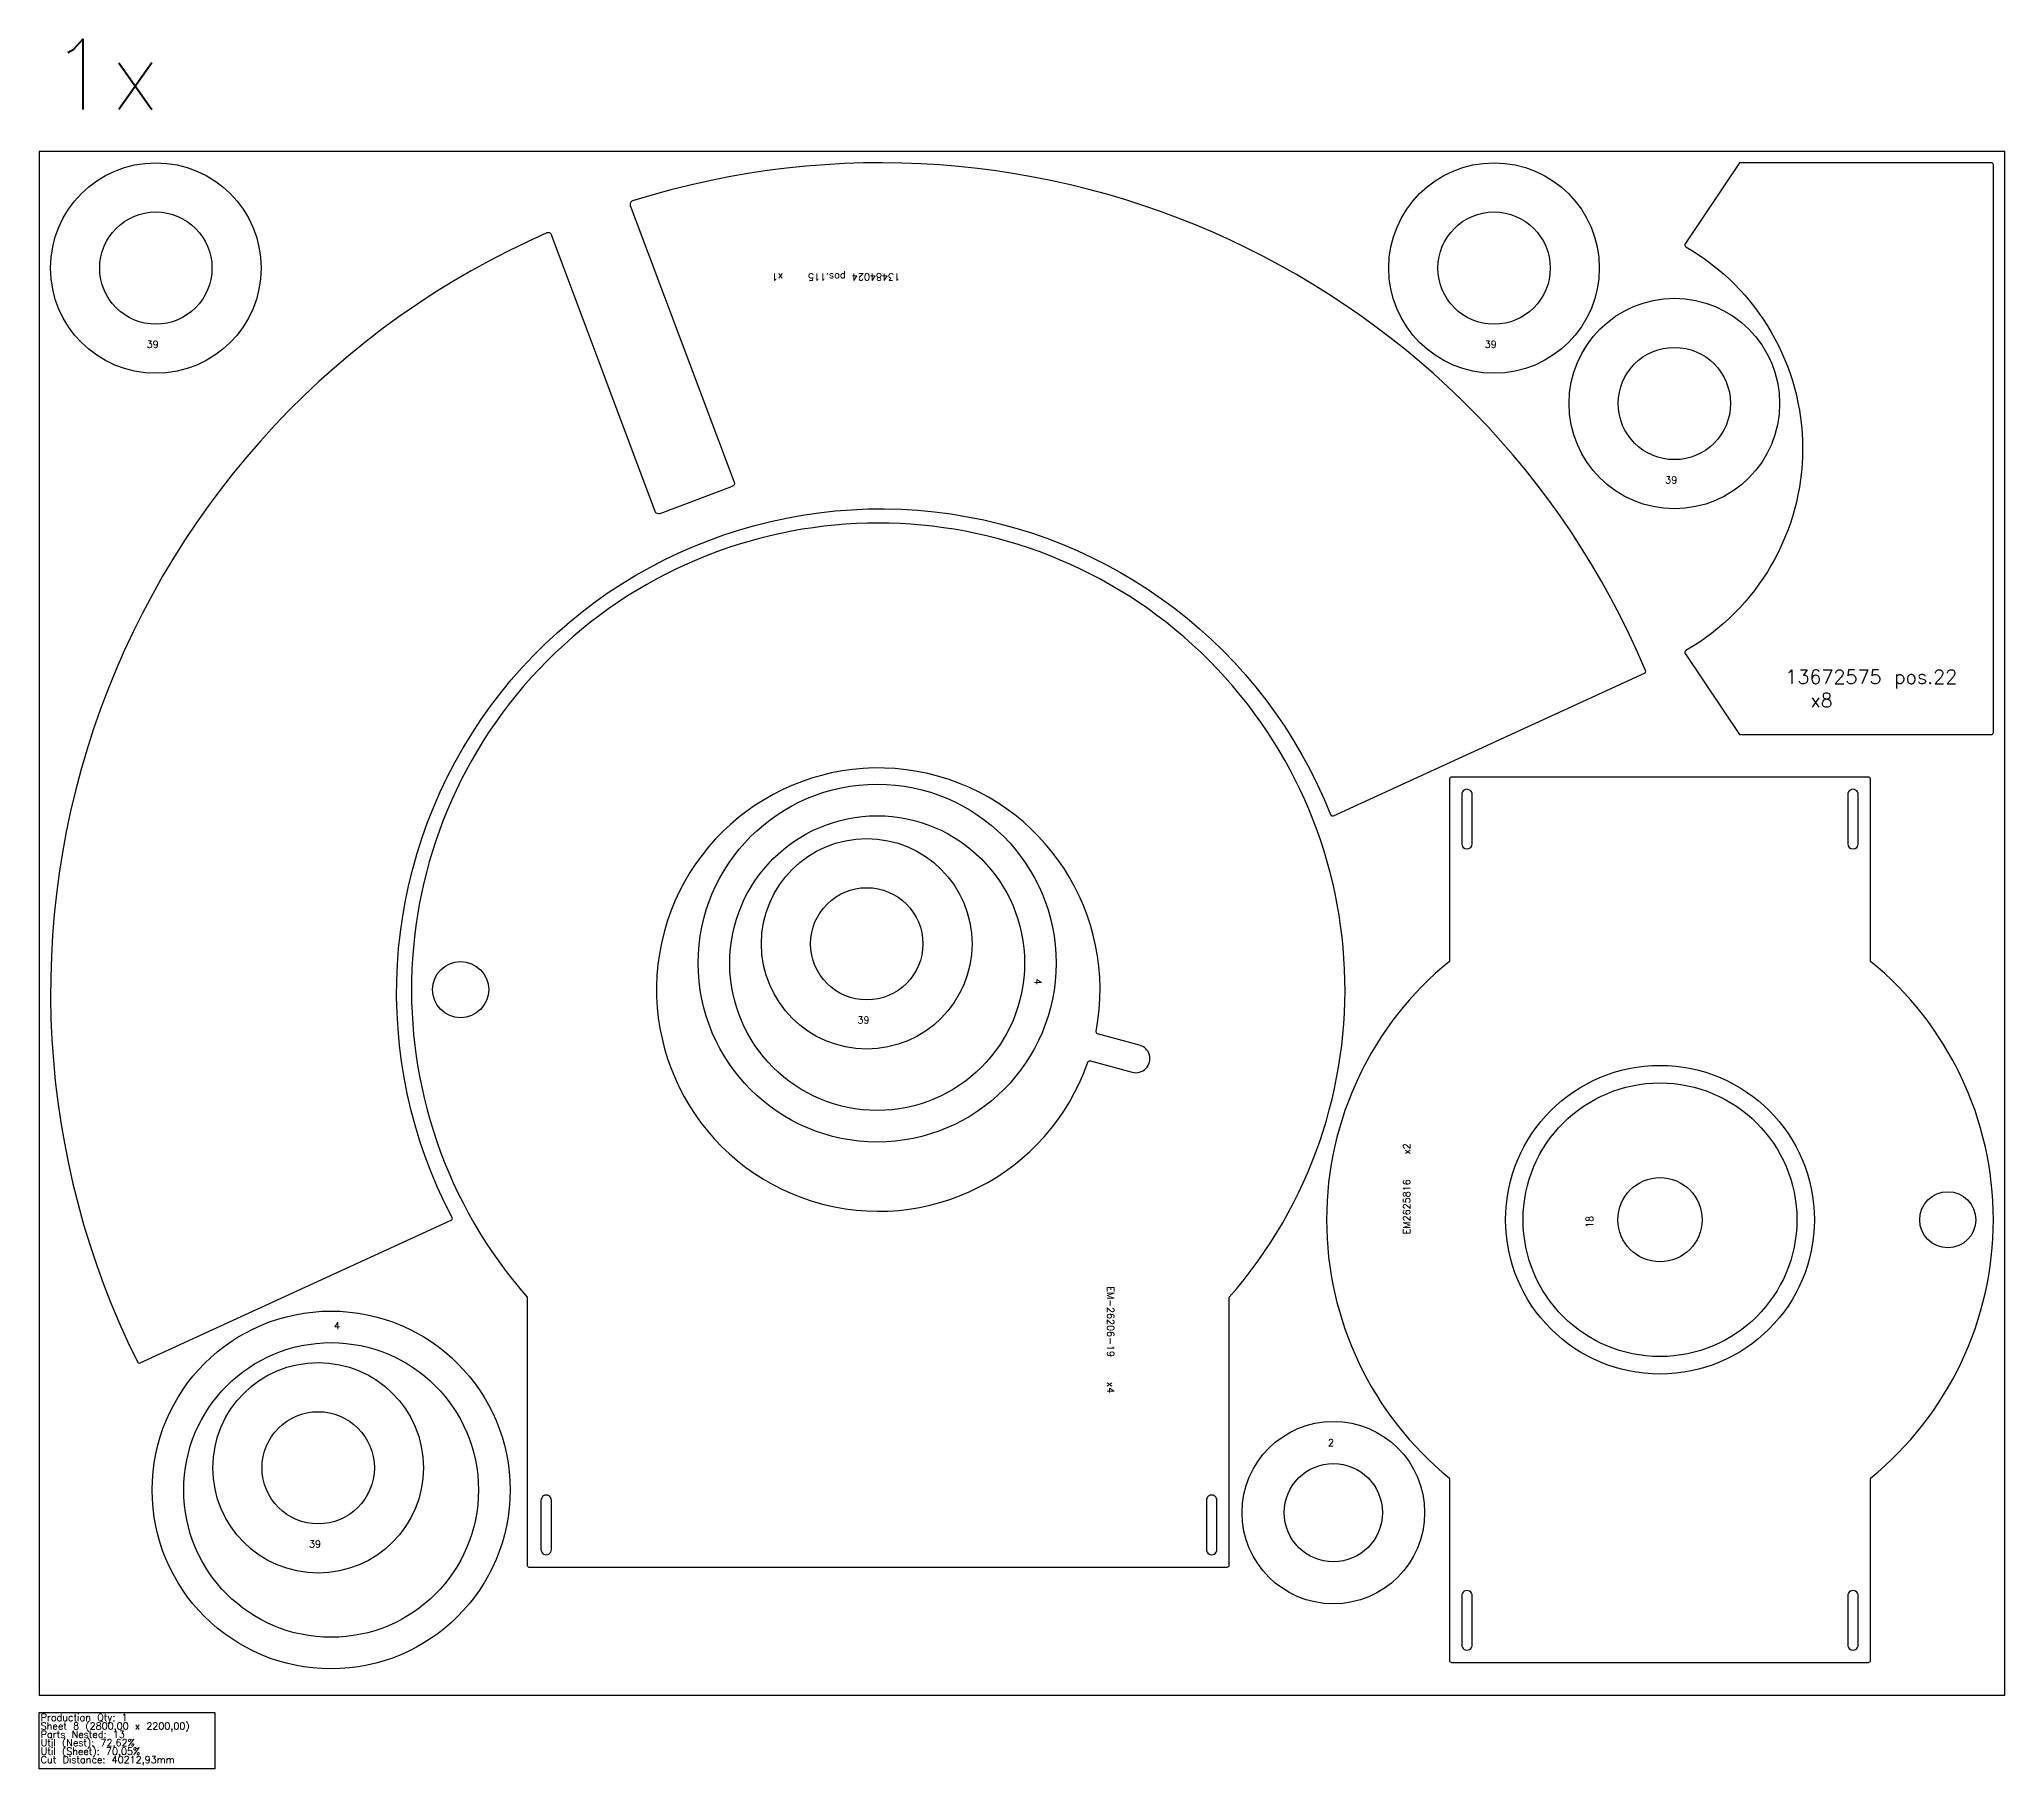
# Model space of a CAD drawing. Header units: millimetres. Extents: x 0 to 68500, y -105 to 2360.
# Drawn here: x 20580 to 23380, y -105 to 2360 of the extents above; entities that cross this region are included whole.
import ezdxf

# ---------------------------------------------------------------- set-up
doc = ezdxf.new("R2010")
doc.units = ezdxf.units.MM
for name, color, linetype in [('--NestedParts--', 7, 'Continuous'), ('sheet', 24, 'Continuous'), ('Stats', 7, 'Continuous'), ('Texto', 7, 'Continuous')]:
    doc.layers.add(name, color=color, linetype=linetype)
doc.styles.get("Standard").update_dxf_attribs({"font": 'txt.shx'})

msp = doc.modelspace()

# ---------------------------------------------------------------- linework, layer by layer
at = {"layer": '--NestedParts--', "color": 7}
for points in [[(21457.5, 1686.8), (21309.6, 2081.2, 0.430484), (21302.9, 2084, 0.428204), (20719.7, 474.9, 0.405054), (20723.6, 473.5), (21166.7, 676.7, 0.429958), (21168.1, 680.8, -1.054936), (22419.7, 1254.9, 0.429958), (22423.7, 1253.3), (22866.8, 1456.5, 0.405054), (22868.3, 1460.4, 0.386586), (21425.2, 2129.8, 0.430484), (21422, 2123.3), (21569.9, 1728.9, -0.414214), (21566.9, 1722.5), (21463.9, 1683.9, -0.414214)], [(22924.7, 1484.5), (23002, 1369), (23361, 1369, 0.414214), (23364, 1372), (23364, 2181, 0.414214), (23361, 2184), (23002, 2184), (22924.7, 2068.5, 0.434137), (22925.7, 2064.2, -0.578139), (22925.7, 1488.8, 0.434137)], [(22275.2, 567, 2.206869), (21275.2, 567), (21275.2, 184.5, 0.414214), (21277.2, 182.5), (22272.2, 182.5, 0.414214), (22275.2, 185.5)], [(22073.7, 901.9, -0.393232), (22077.4, 903.8), (22137.1, 887.8, 1.000009), (22147.4, 926.4), (22087.7, 942.4, -0.393232), (22085.5, 945.9, 27.703033)], [(22588.9, 49.5, 0.414214), (22591.9, 46.5), (23185.9, 46.5, 0.414214), (23188.9, 49.5), (23188.9, 309.2, 0.475191), (23188.9, 1045.8), (23188.9, 1305.5, 0.414214), (23185.9, 1308.5), (22591.9, 1308.5, 0.414214), (22588.9, 1305.5), (22588.9, 1045.8, 0.475191), (22588.9, 309.2)], [(22621.4, 1213.5), (22621.4, 1283.5, 1.000033), (22606.4, 1283.5), (22606.4, 1213.5, 0.999967)], [(23156.4, 1213.5, 0.999968), (23171.4, 1213.5), (23171.4, 1283.5, 1.000032), (23156.4, 1283.5)], [(21294.7, 207.5, 1.000032), (21309.7, 207.5), (21309.7, 277.5, 1.000034), (21294.7, 277.5)], [(22257.7, 207.5), (22257.7, 277.5, 1.000039), (22242.7, 277.5), (22242.7, 207.5, 1.000047)], [(22621.4, 141.5, 1.000033), (22606.4, 141.5), (22606.4, 71.5, 1.000036), (22621.4, 71.5)], [(23156.4, 141.5), (23156.4, 71.5, 1.000029), (23171.4, 71.5), (23171.4, 141.5, 1.000032)]]:
    msp.add_lwpolyline(points, format="xyb", close=True, dxfattribs=at)
for centre, radius in [((20746, 2034), 150), ((22652.5, 2034), 150), ((20746, 2034), 80), ((22652.5, 2034), 80), ((22909.4, 1840.9), 150), ((22909.4, 1840.9), 80), ((21773.7, 1043.3), 255), ((21773.7, 1043.3), 210), ((21758.8, 1070.8), 150), ((21758.8, 1070.8), 80), ((21180.2, 1005.5), 40), ((22888.9, 677.5), 220), ((22888.9, 677.5), 195), ((22888.9, 677.5), 60), ((23298.9, 677.5), 40), ((20995.7, 292.3), 255), ((20995.7, 292.3), 210), ((20977.3, 323.9), 150), ((20977.3, 323.9), 80), ((22423.6, 260), 130), ((22423.6, 260), 70)]:
    msp.add_circle(centre, radius, dxfattribs=at)
at = {"layer": 'sheet', "color": 7}
msp.add_lwpolyline([(20580, 0), (23380, 0), (23380, 2200), (20580, 2200)], close=True, dxfattribs=at)
at = {"layer": 'Stats', "color": 151}
msp.add_lwpolyline([(20580, -25), (20830, -25), (20830, -105), (20580, -105), (20580, -25)], close=True, dxfattribs=at)

# ---------------------------------------------------------------- texts
at = {"insert": (20594.8, 2360.1), "char_height": 100, "attachment_point": 1}
msp.add_mtext_dynamic_manual_height_columns('1x', width=283.974, gutter_width=1, heights=[0], dxfattribs=at)
at = {"layer": 'Stats', "color": 60}
for s, p in [('Production Qty: 1', (20582, -37)), ('Sheet 8 (2800,00 x 2200,00)', (20582, -49)), ('Parts Nested: 13', (20582, -61)), ('Util (Nest): 72,62%', (20582, -73)), ('Util (Sheet): 70,05%', (20582, -85)), ('Cut Distance: 40212,93mm', (20582, -97))]:
    msp.add_text(s, height=10, dxfattribs=at).set_placement(p)
at = {"layer": 'Texto', "color": 3, "char_height": 10, "attachment_point": 1}
for s, insert, width, rotation in [('13484024 pos.115    x1', (21806.2, 2016.3), 373.149, 180), ('4', (22008, 1021.2), 25.724, 270), ('EM2625816    x2', (22522.8, 656.6), 278.52, 90), ('18', (22783.5, 665.9), 25.724, 90), ('EM-26206-19    x4', (22111.2, 582.6), 269.163, 270)]:
    msp.add_mtext(s, dxfattribs=dict(at, insert=insert, width=width, rotation=rotation))
at = {"layer": 'Texto', "color": 3, "attachment_point": 1}
for s, insert, char_height, width in [('39', (20732.9, 1930.2), 10, 25.724), ('39', (22639.3, 1930.2), 10, 25.724), ('39', (22896.3, 1737.1), 10, 25.724), ('13672575 pos.22    x8', (23067.5, 1461.4), 20, 288.466), ('39', (21745.6, 967), 10, 25.724), ('4', (20999.9, 531.4), 10, 25.724), ('2', (22416, 364.7), 10, 25.724), ('39', (20964.2, 220.1), 10, 25.724)]:
    msp.add_mtext(s, dxfattribs=dict(at, insert=insert, char_height=char_height, width=width))

doc.saveas('drawing.dxf')
